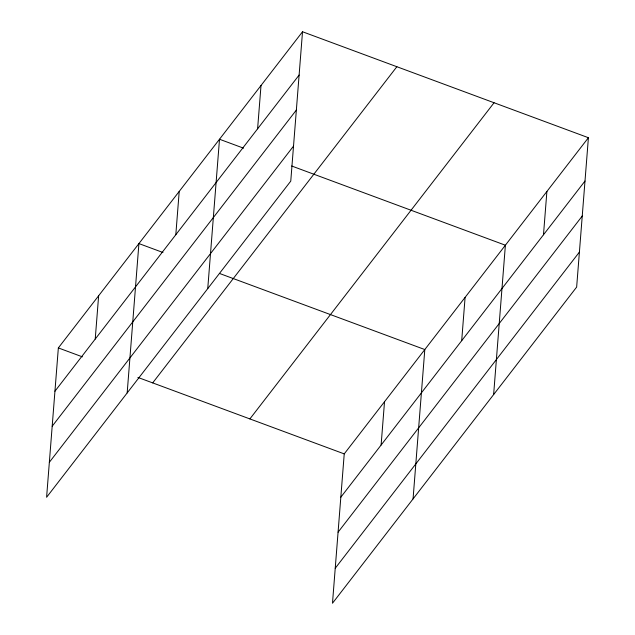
<?xml version="1.0" encoding="UTF-8"?>
<svg xmlns="http://www.w3.org/2000/svg" width="635" height="635" viewBox="0 0 635 635"><rect width="100%" height="100%" fill="white"/><g stroke="black" fill="none" stroke-linecap="round" stroke-linejoin="round"><path stroke-width="0.95" d="M302.522 31.75L58.349 347.924L46.593 497.284L290.766 181.11L302.522 31.75L588.407 137.716L576.651 287.076L332.478 603.25L344.233 453.89L588.407 137.716M95.226 339.066L98.639 295.759M127.167 392.946L138.922 243.586L162.973 252.5M175.808 234.728L179.213 191.421M207.748 288.608L219.504 139.248L243.546 148.161M257.604 128.81L261.009 85.503M381.111 445.032L384.524 401.725M413.06 498.912L424.807 349.552L219.392 273.415M461.693 340.693L465.098 297.386M493.633 394.573L505.389 245.213L291.648 165.989M543.489 234.767L546.894 191.468M54.935 391.231L299.117 75.057M52.181 426.228L296.362 110.053M49.347 462.288L293.521 146.113M152.694 382.897L396.867 66.715M249.888 418.925L494.062 102.743M340.828 497.197L585.002 181.023M338.074 532.193L582.247 216.019M335.232 568.254L579.406 252.071M58.349 347.924L82.399 356.838M137.89 377.412L344.233 453.89"/></g></svg>
